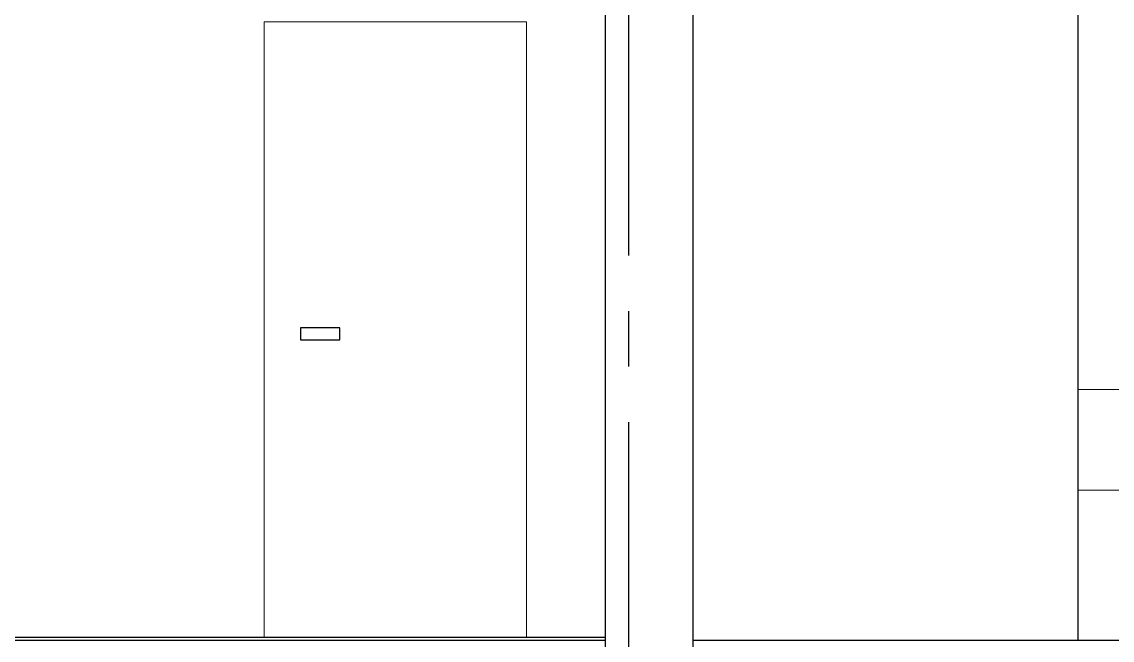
# Model space of a CAD drawing. Header units: millimetres. Extents: x -257254 to 390979, y -202328 to 355504.
# Drawn here: x 98548 to 102287, y 37175 to 39296 of the extents above; entities that cross this region are included whole.
import ezdxf

# ---------------------------------------------------------------- set-up
doc = ezdxf.new("R2010")
doc.units = ezdxf.units.MM
doc.linetypes.add('CENTER2', pattern=[28.575, 19.05, -3.175, 3.175, -3.175])
doc.layers.add('оси', color=1, linetype='CENTER2')
doc.layers.add('разрез', color=40, linetype='Continuous')
doc.layers.add('покрытия', color=6, linetype='Continuous', lineweight=18)

msp = doc.modelspace()

# ---------------------------------------------------------------- linework, layer by layer
at = {"layer": 'оси', "ltscale": 60}
msp.add_line((100629.02596, 67069.65659), (100629.02596, 31517.09795), dxfattribs=at)
at = {"layer": 'покрытия'}
for p, q in [((100279.14816, 39296.34196), (99379.14816, 39296.34196)), ((99379.14816, 39296.34196), (99379.14816, 37185.34196)), ((100279.14816, 37185.34196), (100279.14816, 39296.34196)), ((103045.80882, 38034.80829), (102169.02596, 38034.80829)), ((103045.80882, 37690.12129), (102169.02596, 37690.12129))]:
    msp.add_line(p, q, dxfattribs=at)
at = {"layer": 'разрез'}
for p, q in [((102169.02596, 64135.34196), (102169.02596, 37175.34196)), ((100549.02596, 39935.34196), (100549.02596, 37133.26049)), ((100849.02596, 39935.34196), (100849.02596, 36933.48867)), ((99638.52132, 38246.34196), (99503.51115, 38246.34196)), ((99503.51115, 38246.34196), (99503.51115, 38205.76127)), ((99638.52132, 38205.76127), (99638.52132, 38246.34196)), ((99503.51115, 38205.76127), (99638.52132, 38205.76127)), ((96509.02595, 37185.34196), (100549.02596, 37185.34196)), ((96509.02596, 37175.34196), (100549.02596, 37175.34196)), ((100849.02596, 37175.34196), (102877.41739, 37175.34196))]:
    msp.add_line(p, q, dxfattribs=at)

doc.saveas('drawing.dxf')
